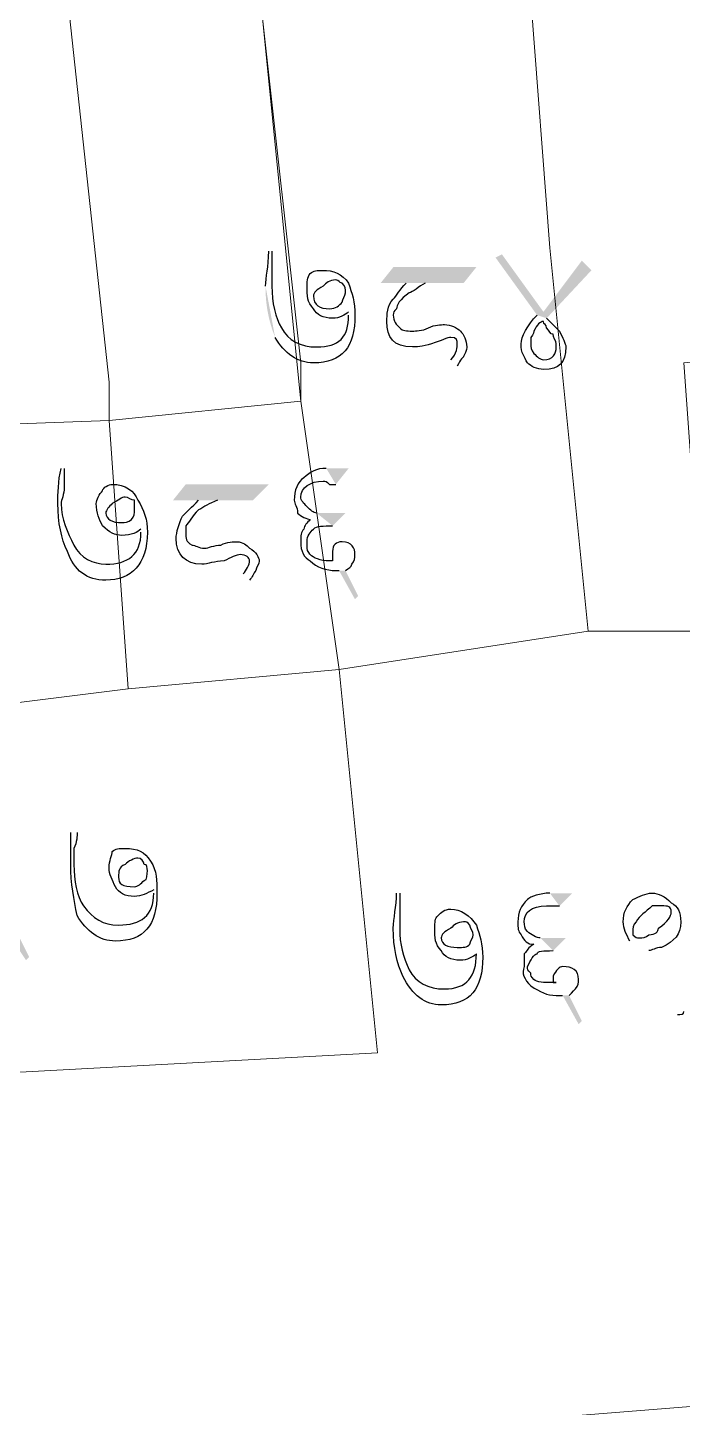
# Model space of a CAD drawing. Header units: metres. Extents: x 345912 to 349030, y 3061206 to 3061792.
# Drawn here: x 346064.16 to 346074.57, y 3061328.96 to 3061350.9 of the extents above; entities that cross this region are included whole.
import ezdxf

# ---------------------------------------------------------------- set-up
doc = ezdxf.new("R2010")
doc.units = ezdxf.units.M
doc.header["$MEASUREMENT"] = 0
doc.layers.add('PDF5_Geometry', color=7, linetype='Continuous')
doc.layers.add('PDF5_Solid Fills', color=7, linetype='Continuous')

msp = doc.modelspace()

# ---------------------------------------------------------------- hatches: boundary and pattern name
at = {"layer": 'PDF5_Solid Fills', "transparency": 33554559}
h = msp.add_hatch(color=256, dxfattribs=at)
h.paths.add_polyline_path([(346067.94293, 3061346.78803, 0.09913524), (346068.09533, 3061345.97523)], flags=0)
h.paths.add_polyline_path([(346067.99373, 3061347.34683), (346068.04453, 3061347.34683)], flags=0)
h.paths.add_polyline_path([(346069.26373, 3061346.33083), (346069.26373, 3061346.38163)], flags=0)
h.paths.add_polyline_path([(346070.17813, 3061346.83883), (346069.77173, 3061346.83883), (346069.97493, 3061347.09283), (346071.29573, 3061347.09283), (346071.09253, 3061346.83883), (346070.48293, 3061346.83883)], flags=0)
h.paths.add_polyline_path([(346070.99093, 3061345.51803), (346070.88933, 3061345.61963)], flags=0)
h.paths.add_polyline_path([(346072.26093, 3061346.33083), (346071.60053, 3061347.24523), (346071.70213, 3061347.29603), (346072.36253, 3061346.38163), (346072.97213, 3061347.19443), (346073.12453, 3061347.04203), (346072.41333, 3061346.28003)], flags=0)
h = msp.add_hatch(color=256, dxfattribs=at)
h.paths.add_polyline_path([(346064.69173, 3061343.89245), (346064.74253, 3061343.89245)], flags=0)
h.paths.add_polyline_path([(346065.96173, 3061342.87645), (346065.96173, 3061342.92725)], flags=0)
h.paths.add_polyline_path([(346066.87613, 3061343.38445), (346066.46973, 3061343.38445), (346066.67293, 3061343.63845), (346067.99373, 3061343.63845), (346067.73973, 3061343.38445), (346067.18093, 3061343.38445)], flags=0)
h.paths.add_polyline_path([(346067.68893, 3061342.11445), (346067.58733, 3061342.21605)], flags=0)
h.paths.add_polyline_path([(346069.06053, 3061343.63845), (346069.26373, 3061343.89245), (346068.90813, 3061343.89245)], flags=0)
h.paths.add_polyline_path([(346069.11133, 3061342.26685), (346069.36533, 3061341.80965), (346069.41613, 3061341.86045), (346069.21293, 3061342.26685)], flags=0)
h.paths.add_polyline_path([(346069.00973, 3061342.97805), (346069.21293, 3061343.18125), (346068.75573, 3061343.18125)], flags=0)
h = msp.add_hatch(color=256, dxfattribs=at)
h.paths.add_polyline_path([(346061.18654, 3061337.59323, 0.09913524), (346061.33894, 3061336.78043)], flags=0)
h.paths.add_polyline_path([(346061.23734, 3061338.10123), (346061.28814, 3061338.10123)], flags=0)
h.paths.add_polyline_path([(346062.50734, 3061337.13603), (346062.50734, 3061337.18683)], flags=0)
h.paths.add_polyline_path([(346063.82814, 3061337.89803), (346064.03134, 3061338.10123), (346063.67574, 3061338.10123)], flags=0)
h.paths.add_polyline_path([(346063.82814, 3061336.52643), (346064.13294, 3061336.06923), (346064.18374, 3061336.12003), (346063.98054, 3061336.52643)], flags=0)
h.paths.add_polyline_path([(346063.72654, 3061337.23763), (346063.92974, 3061337.44083), (346063.52334, 3061337.44083)], flags=0)
h.paths.add_polyline_path([(346064.84414, 3061338.10123), (346064.94574, 3061338.10123)], flags=0)
h.paths.add_polyline_path([(346066.16494, 3061337.13603), (346066.16494, 3061337.18683)], flags=0)
h = msp.add_hatch(color=256, dxfattribs=at)
h.paths.add_polyline_path([(346070.02574, 3061337.13604), (346070.07654, 3061337.13604)], flags=0)
h.paths.add_polyline_path([(346071.29574, 3061336.17084), (346071.29574, 3061336.17084)], flags=0)
h.paths.add_polyline_path([(346072.61654, 3061336.93284), (346072.81974, 3061337.13604), (346072.46414, 3061337.13604)], flags=0)
h.paths.add_polyline_path([(346072.66734, 3061335.51044), (346072.92134, 3061335.05324), (346072.97214, 3061335.10404), (346072.76894, 3061335.51044)], flags=0)
h.paths.add_polyline_path([(346072.51494, 3061336.22164), (346072.71814, 3061336.42484), (346072.31174, 3061336.42484)], flags=0)
h.paths.add_polyline_path([(346074.03894, 3061336.22164), (346074.75014, 3061335.51044)], flags=0)
h.paths.add_polyline_path([(346074.69934, 3061335.05324), (346074.49614, 3061335.20564)], flags=0)
h.paths.add_polyline_path([(346074.59774, 3061335.56124), (346073.73414, 3061336.37404)], flags=0)

# ---------------------------------------------------------------- linework, layer by layer
at = {"layer": 'PDF5_Geometry', "lineweight": 9}
for points in [[(346065.45373, 3061345.26403), (346064.23455, 3061356.54164), (346064.53933, 3061356.84645), (346065.45373, 3061357.45604), (346066.97773, 3061359.28485), (346067.89213, 3061351.05523), (346068.50175, 3061345.56884), (346068.50175, 3061344.95925), (346065.45373, 3061344.65444), (346065.45373, 3061344.95925)], [(346065.45373, 3061345.26403), (346064.23455, 3061356.54164), (346064.53933, 3061356.84645), (346065.45373, 3061357.45604), (346066.97773, 3061359.28485), (346067.89213, 3061351.05523), (346068.50175, 3061345.56884), (346068.50175, 3061344.95925), (346065.45373, 3061344.65444), (346065.45373, 3061344.95925)], [(346056.61454, 3061350.75044), (346059.35774, 3061352.57925), (346064.23455, 3061356.54164), (346065.45373, 3061345.26403), (346065.45373, 3061344.95925), (346065.45373, 3061344.65444), (346057.22414, 3061344.34963), (346057.22414, 3061344.65444), (346057.22414, 3061344.95925), (346056.30974, 3061350.75044)], [(346056.61454, 3061350.75044), (346059.35774, 3061352.57925), (346064.23455, 3061356.54164), (346065.45373, 3061345.26403), (346065.45373, 3061344.95925), (346065.45373, 3061344.65444), (346057.22414, 3061344.34963), (346057.22414, 3061344.65444), (346057.22414, 3061344.95925), (346056.30974, 3061350.75044)], [(346074.90254, 3061341.30164), (346073.07373, 3061341.30164), (346072.46414, 3061347.39764), (346072.15933, 3061351.36004), (346085.26574, 3061352.57925), (346085.57053, 3061349.83604), (346085.87534, 3061346.48324), (346074.59773, 3061345.56884)], [(346074.90254, 3061341.30164), (346073.07373, 3061341.30164), (346072.46414, 3061347.39764), (346072.15933, 3061351.36004), (346085.26574, 3061352.57925), (346085.57053, 3061349.83604), (346085.87534, 3061346.48324), (346074.59773, 3061345.56884)], [(346073.07373, 3061341.30164), (346069.11134, 3061340.69205), (346068.50175, 3061344.95925), (346067.89213, 3061351.05523), (346072.15933, 3061351.36004), (346072.46414, 3061347.39764)], [(346073.07373, 3061341.30164), (346069.11134, 3061340.69205), (346068.50175, 3061344.95925), (346067.89213, 3061351.05523), (346072.15933, 3061351.36004), (346072.46414, 3061347.39764)], [(346069.11134, 3061340.69205), (346065.75854, 3061340.38724), (346065.45373, 3061344.65444), (346068.50175, 3061344.95925)], [(346069.11134, 3061340.69205), (346065.75854, 3061340.38724), (346065.45373, 3061344.65444), (346068.50175, 3061344.95925)], [(346065.75854, 3061340.38724), (346060.88174, 3061339.77764), (346057.83373, 3061339.47284), (346057.22414, 3061344.34963), (346065.45373, 3061344.65444)], [(346065.75854, 3061340.38724), (346060.88174, 3061339.77764), (346057.83373, 3061339.47284), (346057.22414, 3061344.34963), (346065.45373, 3061344.65444)], [(346068.80653, 3061328.50004), (346066.97773, 3061328.80485), (346057.83373, 3061328.19523), (346056.91933, 3061331.24324), (346056.30974, 3061333.98645), (346058.44334, 3061333.98645), (346069.72094, 3061334.59604), (346069.11134, 3061340.69205), (346073.07373, 3061341.30164), (346074.90254, 3061341.30164), (346075.51213, 3061337.33925), (346076.42653, 3061329.10963)], [(346068.80653, 3061328.50004), (346066.97773, 3061328.80485), (346057.83373, 3061328.19523), (346056.91933, 3061331.24324), (346056.30974, 3061333.98645), (346058.44334, 3061333.98645), (346069.72094, 3061334.59604), (346069.11134, 3061340.69205), (346073.07373, 3061341.30164), (346074.90254, 3061341.30164), (346075.51213, 3061337.33925), (346076.42653, 3061329.10963)], [(346058.44334, 3061333.98645), (346057.83373, 3061339.47284), (346060.88174, 3061339.77764), (346065.75854, 3061340.38724), (346069.11134, 3061340.69205), (346069.72094, 3061334.59604)], [(346058.44334, 3061333.98645), (346057.83373, 3061339.47284), (346060.88174, 3061339.77764), (346065.75854, 3061340.38724), (346069.11134, 3061340.69205), (346069.72094, 3061334.59604)], [(346094.40974, 3061335.81523), (346091.66653, 3061328.19523), (346090.44734, 3061325.45205), (346076.42653, 3061327.89044), (346068.80653, 3061328.50004), (346076.42653, 3061329.10963), (346088.31373, 3061330.02403), (346087.70414, 3061334.90085), (346094.71455, 3061336.12004)], [(346094.40974, 3061335.81523), (346091.66653, 3061328.19523), (346090.44734, 3061325.45205), (346076.42653, 3061327.89044), (346068.80653, 3061328.50004), (346076.42653, 3061329.10963), (346088.31373, 3061330.02403), (346087.70414, 3061334.90085), (346094.71455, 3061336.12004)]]:
    msp.add_lwpolyline(points, close=True, dxfattribs=at)
at = {"layer": 'PDF5_Geometry', "lineweight": 25}
for points in [[(346067.94293, 3061346.78803), (346067.94293, 3061346.94043), (346067.99373, 3061347.09283), (346067.99373, 3061347.34683)], [(346068.04453, 3061347.34683), (346068.04453, 3061347.24523), (346068.04453, 3061347.19443), (346068.04453, 3061347.04203)], [(346068.04453, 3061347.04203), (346068.04453, 3061346.94043), (346068.04453, 3061346.83883), (346068.04453, 3061346.78803)], [(346068.60333, 3061346.78803), (346068.60333, 3061346.83883), (346068.60333, 3061346.94043), (346068.65413, 3061346.99123)], [(346068.65413, 3061346.99123), (346068.70493, 3061347.04203), (346068.75573, 3061347.04203), (346068.85733, 3061347.04203)], [(346068.85733, 3061347.04203), (346069.00973, 3061347.04203), (346069.16213, 3061346.99123), (346069.26373, 3061346.83883)], [(346068.04453, 3061346.78803), (346068.04453, 3061346.53403), (346068.09533, 3061346.28003), (346068.19693, 3061346.12763)], [(346068.70493, 3061346.43243), (346068.60333, 3061346.53403), (346068.60333, 3061346.63563), (346068.60333, 3061346.78803)], [(346068.85733, 3061346.78803), (346068.75573, 3061346.73723), (346068.70493, 3061346.68643), (346068.70493, 3061346.63563)], [(346069.06053, 3061346.88963), (346068.95893, 3061346.88963), (346068.90813, 3061346.83883), (346068.85733, 3061346.78803)], [(346069.16213, 3061346.83883), (346069.11133, 3061346.83883), (346069.11133, 3061346.88963), (346069.06053, 3061346.88963)], [(346069.21293, 3061346.68643), (346069.21293, 3061346.73723), (346069.21293, 3061346.78803), (346069.16213, 3061346.83883)], [(346069.16213, 3061346.53403), (346069.16213, 3061346.58483), (346069.21293, 3061346.63563), (346069.21293, 3061346.68643)], [(346069.26373, 3061346.83883), (346069.31453, 3061346.68643), (346069.36533, 3061346.53403), (346069.36533, 3061346.33083)], [(346069.97493, 3061346.58483), (346070.02573, 3061346.63563), (346070.07653, 3061346.73723), (346070.17813, 3061346.83883)], [(346070.22893, 3061346.68643), (346070.07653, 3061346.58483), (346070.02573, 3061346.48323), (346070.02573, 3061346.43243)], [(346070.48293, 3061346.83883), (346070.38133, 3061346.78803), (346070.27973, 3061346.68643), (346070.22893, 3061346.68643)], [(346068.70493, 3061346.63563), (346068.70493, 3061346.48323), (346068.80653, 3061346.43243), (346068.95893, 3061346.43243)], [(346068.95893, 3061346.43243), (346069.06053, 3061346.43243), (346069.11133, 3061346.48323), (346069.16213, 3061346.53403)], [(346069.87333, 3061346.22923), (346069.87333, 3061346.33083), (346069.87333, 3061346.48323), (346069.97493, 3061346.58483)], [(346069.00973, 3061346.28003), (346068.85733, 3061346.28003), (346068.75573, 3061346.33083), (346068.70493, 3061346.43243)], [(346069.36533, 3061346.33083), (346069.36533, 3061345.82283), (346069.16213, 3061345.56883), (346068.70493, 3061345.56883)], [(346068.75573, 3061345.82283), (346069.11133, 3061345.82283), (346069.26373, 3061345.97523), (346069.26373, 3061346.33083)], [(346069.26373, 3061346.38163), (346069.21293, 3061346.33083), (346069.11133, 3061346.28003), (346069.00973, 3061346.28003)], [(346070.02573, 3061346.43243), (346069.97493, 3061346.38163), (346069.97493, 3061346.38163), (346069.97493, 3061346.33083)], [(346069.97493, 3061346.33083), (346069.97493, 3061346.22923), (346070.02573, 3061346.17843), (346070.07653, 3061346.12763)], [(346072.00693, 3061345.87363), (346072.00693, 3061345.97523), (346072.10853, 3061346.17843), (346072.26093, 3061346.33083)], [(346072.41333, 3061346.28003), (346072.46413, 3061346.22923), (346072.51493, 3061346.17843), (346072.61653, 3061346.07683)], [(346068.19693, 3061346.12763), (346068.29853, 3061345.92443), (346068.50173, 3061345.82283), (346068.75573, 3061345.82283)], [(346070.27973, 3061345.82283), (346069.97493, 3061345.82283), (346069.87333, 3061345.97523), (346069.87333, 3061346.22923)], [(346070.07653, 3061346.12763), (346070.12733, 3061346.07683), (346070.17813, 3061346.07683), (346070.27973, 3061346.07683)], [(346070.27973, 3061346.07683), (346070.33053, 3061346.07683), (346070.43213, 3061346.07683), (346070.53373, 3061346.12763)], [(346070.53373, 3061346.12763), (346070.63533, 3061346.17843), (346070.73693, 3061346.17843), (346070.78773, 3061346.17843)], [(346070.78773, 3061346.17843), (346070.88933, 3061346.17843), (346070.99093, 3061346.12763), (346071.04173, 3061346.07683)], [(346071.04173, 3061346.07683), (346071.09253, 3061346.02603), (346071.14333, 3061345.92443), (346071.14333, 3061345.82283)], [(346072.21013, 3061346.07683), (346072.21013, 3061346.07683), (346072.21013, 3061346.02603), (346072.15933, 3061345.97523)], [(346072.36253, 3061346.22923), (346072.31173, 3061346.22923), (346072.26093, 3061346.17843), (346072.21013, 3061346.07683)], [(346072.41333, 3061346.12763), (346072.41333, 3061346.17843), (346072.36253, 3061346.17843), (346072.36253, 3061346.22923)], [(346072.51493, 3061346.02603), (346072.46413, 3061346.02603), (346072.46413, 3061346.07683), (346072.41333, 3061346.12763)], [(346072.56573, 3061345.87363), (346072.56573, 3061345.92443), (346072.51493, 3061345.97523), (346072.51493, 3061346.02603)], [(346072.61653, 3061346.07683), (346072.66733, 3061345.97523), (346072.71813, 3061345.87363), (346072.71813, 3061345.82283)], [(346068.70493, 3061345.56883), (346068.45093, 3061345.56883), (346068.24773, 3061345.72123), (346068.09533, 3061345.97523)], [(346070.58453, 3061345.87363), (346070.43213, 3061345.82283), (346070.33053, 3061345.82283), (346070.27973, 3061345.82283)], [(346070.88933, 3061345.97523), (346070.83853, 3061345.97523), (346070.73693, 3061345.92443), (346070.58453, 3061345.87363)], [(346070.99093, 3061345.87363), (346070.99093, 3061345.92443), (346070.99093, 3061345.97523), (346070.88933, 3061345.97523)], [(346070.88933, 3061345.61963), (346070.99093, 3061345.72123), (346070.99093, 3061345.82283), (346070.99093, 3061345.87363)], [(346071.14333, 3061345.82283), (346071.14333, 3061345.82283), (346071.14333, 3061345.77203), (346071.09253, 3061345.67043)], [(346072.10853, 3061345.56883), (346072.05773, 3061345.67043), (346072.00693, 3061345.72123), (346072.00693, 3061345.87363)], [(346072.15933, 3061345.97523), (346072.15933, 3061345.92443), (346072.15933, 3061345.87363), (346072.15933, 3061345.87363)], [(346072.15933, 3061345.87363), (346072.15933, 3061345.82283), (346072.15933, 3061345.77203), (346072.21013, 3061345.72123)], [(346072.36253, 3061345.61963), (346072.51493, 3061345.61963), (346072.56573, 3061345.72123), (346072.56573, 3061345.82283)], [(346072.71813, 3061345.82283), (346072.71813, 3061345.56883), (346072.61653, 3061345.46723), (346072.36253, 3061345.46723)], [(346072.56573, 3061345.82283), (346072.56573, 3061345.82283), (346072.56573, 3061345.87363), (346072.56573, 3061345.87363)], [(346071.09253, 3061345.67043), (346071.09253, 3061345.67043), (346071.04173, 3061345.61963), (346070.99093, 3061345.51803)], [(346072.21013, 3061345.72123), (346072.26093, 3061345.67043), (346072.31173, 3061345.61963), (346072.36253, 3061345.61963)], [(346072.36253, 3061345.46723), (346072.26093, 3061345.46723), (346072.15933, 3061345.51803), (346072.10853, 3061345.56883)], [(346064.64093, 3061343.33365), (346064.64093, 3061343.48605), (346064.64093, 3061343.68925), (346064.69173, 3061343.89245)], [(346064.74253, 3061343.89245), (346064.74253, 3061343.79085), (346064.74253, 3061343.74005), (346064.74253, 3061343.58765)], [(346068.90813, 3061343.89245), (346068.75573, 3061343.89245), (346068.65413, 3061343.84165), (346068.55253, 3061343.74005)], [(346065.35213, 3061343.53685), (346065.35213, 3061343.58765), (346065.45373, 3061343.63845), (346065.50453, 3061343.63845)], [(346065.50453, 3061343.63845), (346065.70773, 3061343.63845), (346065.86013, 3061343.53685), (346065.91093, 3061343.38445)], [(346068.55253, 3061343.74005), (346068.45093, 3061343.68925), (346068.40013, 3061343.53685), (346068.40013, 3061343.38445)], [(346068.50173, 3061343.43525), (346068.50173, 3061343.58765), (346068.65413, 3061343.68925), (346068.85733, 3061343.68925)], [(346068.85733, 3061343.68925), (346068.90813, 3061343.68925), (346068.90813, 3061343.68925), (346068.95893, 3061343.63845)], [(346068.95893, 3061343.63845), (346069.00973, 3061343.63845), (346069.06053, 3061343.63845), (346069.06053, 3061343.63845)], [(346064.74253, 3061343.58765), (346064.74253, 3061343.48605), (346064.69173, 3061343.38445), (346064.69173, 3061343.33365)], [(346065.25053, 3061343.33365), (346065.25053, 3061343.38445), (346065.30133, 3061343.48605), (346065.35213, 3061343.53685)], [(346065.70773, 3061343.43525), (346065.65693, 3061343.43525), (346065.60613, 3061343.38445), (346065.50453, 3061343.33365)], [(346065.86013, 3061343.38445), (346065.80933, 3061343.38445), (346065.75853, 3061343.43525), (346065.70773, 3061343.43525)], [(346068.60333, 3061343.28285), (346068.55253, 3061343.33365), (346068.50173, 3061343.38445), (346068.50173, 3061343.43525)], [(346064.79333, 3061342.57165), (346064.69173, 3061342.77485), (346064.64093, 3061343.02885), (346064.64093, 3061343.33365)], [(346064.69173, 3061343.33365), (346064.69173, 3061343.07965), (346064.79333, 3061342.87645), (346064.89493, 3061342.67325)], [(346065.35213, 3061342.97805), (346065.30133, 3061343.07965), (346065.25053, 3061343.18125), (346065.25053, 3061343.33365)], [(346065.50453, 3061343.33365), (346065.45373, 3061343.28285), (346065.40293, 3061343.23205), (346065.40293, 3061343.18125)], [(346065.40293, 3061343.18125), (346065.40293, 3061343.07965), (346065.50453, 3061343.02885), (346065.65693, 3061343.02885)], [(346065.80933, 3061343.07965), (346065.86013, 3061343.13045), (346065.86013, 3061343.18125), (346065.86013, 3061343.23205)], [(346065.86013, 3061343.23205), (346065.86013, 3061343.28285), (346065.86013, 3061343.33365), (346065.86013, 3061343.38445)], [(346065.91093, 3061343.38445), (346066.01253, 3061343.23205), (346066.06333, 3061343.07965), (346066.06333, 3061342.87645)], [(346066.62213, 3061343.13045), (346066.67293, 3061343.18125), (346066.77453, 3061343.28285), (346066.87613, 3061343.38445)], [(346066.87613, 3061343.23205), (346066.77453, 3061343.13045), (346066.72373, 3061343.02885), (346066.67293, 3061342.97805)], [(346067.18093, 3061343.38445), (346067.02853, 3061343.33365), (346066.97773, 3061343.28285), (346066.87613, 3061343.23205)], [(346068.40013, 3061343.38445), (346068.40013, 3061343.33365), (346068.45093, 3061343.28285), (346068.45093, 3061343.18125)], [(346068.45093, 3061343.18125), (346068.50173, 3061343.13045), (346068.60333, 3061343.07965), (346068.65413, 3061343.07965)], [(346068.75573, 3061343.18125), (346068.70493, 3061343.18125), (346068.65413, 3061343.23205), (346068.60333, 3061343.28285)], [(346065.65693, 3061342.82565), (346065.55533, 3061342.82565), (346065.45373, 3061342.87645), (346065.35213, 3061342.97805)], [(346065.65693, 3061343.02885), (346065.70773, 3061343.02885), (346065.75853, 3061343.02885), (346065.80933, 3061343.07965)], [(346066.52053, 3061342.77485), (346066.52053, 3061342.87645), (346066.57133, 3061343.02885), (346066.62213, 3061343.13045)], [(346066.67293, 3061342.97805), (346066.67293, 3061342.92725), (346066.67293, 3061342.92725), (346066.67293, 3061342.87645)], [(346068.65413, 3061343.07965), (346068.60333, 3061343.02885), (346068.55253, 3061342.97805), (346068.55253, 3061342.92725)], [(346068.70493, 3061342.92725), (346068.75573, 3061342.97805), (346068.85733, 3061342.97805), (346069.00973, 3061342.97805)], [(346066.06333, 3061342.87645), (346066.06333, 3061342.36845), (346065.80933, 3061342.11445), (346065.40293, 3061342.11445)], [(346065.40293, 3061342.36845), (346065.75853, 3061342.36845), (346065.96173, 3061342.52085), (346065.96173, 3061342.87645)], [(346065.96173, 3061342.92725), (346065.91093, 3061342.87645), (346065.80933, 3061342.82565), (346065.65693, 3061342.82565)], [(346066.92693, 3061342.36845), (346066.67293, 3061342.36845), (346066.52053, 3061342.52085), (346066.52053, 3061342.77485)], [(346066.67293, 3061342.87645), (346066.67293, 3061342.77485), (346066.67293, 3061342.72405), (346066.77453, 3061342.67325)], [(346068.55253, 3061342.92725), (346068.50173, 3061342.87645), (346068.50173, 3061342.82565), (346068.50173, 3061342.72405)], [(346068.60333, 3061342.72405), (346068.60333, 3061342.82565), (346068.65413, 3061342.87645), (346068.70493, 3061342.92725)], [(346065.40293, 3061342.11445), (346065.09813, 3061342.11445), (346064.89493, 3061342.26685), (346064.79333, 3061342.57165)], [(346064.89493, 3061342.67325), (346064.99653, 3061342.47005), (346065.19973, 3061342.36845), (346065.40293, 3061342.36845)], [(346066.77453, 3061342.67325), (346066.82533, 3061342.67325), (346066.87613, 3061342.62245), (346066.97773, 3061342.62245)], [(346066.97773, 3061342.62245), (346067.02853, 3061342.62245), (346067.13013, 3061342.67325), (346067.23173, 3061342.67325)], [(346067.23173, 3061342.67325), (346067.33333, 3061342.72405), (346067.43493, 3061342.72405), (346067.48573, 3061342.72405)], [(346067.53653, 3061342.52085), (346067.48573, 3061342.52085), (346067.38413, 3061342.47005), (346067.28253, 3061342.41925)], [(346067.48573, 3061342.72405), (346067.58733, 3061342.72405), (346067.63813, 3061342.67325), (346067.68893, 3061342.62245)], [(346067.68893, 3061342.41925), (346067.68893, 3061342.47005), (346067.63813, 3061342.52085), (346067.53653, 3061342.52085)], [(346067.68893, 3061342.62245), (346067.79053, 3061342.57165), (346067.84133, 3061342.47005), (346067.84133, 3061342.41925)], [(346068.50173, 3061342.72405), (346068.50173, 3061342.57165), (346068.55253, 3061342.47005), (346068.65413, 3061342.41925)], [(346068.60333, 3061342.62245), (346068.60333, 3061342.67325), (346068.60333, 3061342.67325), (346068.60333, 3061342.72405)], [(346068.65413, 3061342.52085), (346068.65413, 3061342.52085), (346068.60333, 3061342.57165), (346068.60333, 3061342.62245)], [(346068.95893, 3061342.41925), (346068.80653, 3061342.41925), (346068.70493, 3061342.47005), (346068.65413, 3061342.52085)], [(346069.16213, 3061342.72405), (346069.06053, 3061342.72405), (346069.00973, 3061342.67325), (346069.00973, 3061342.57165)], [(346069.00973, 3061342.57165), (346069.00973, 3061342.52085), (346069.00973, 3061342.52085), (346069.00973, 3061342.52085)], [(346069.00973, 3061342.52085), (346069.00973, 3061342.52085), (346069.00973, 3061342.47005), (346069.00973, 3061342.47005)], [(346069.36533, 3061342.52085), (346069.36533, 3061342.62245), (346069.31453, 3061342.72405), (346069.16213, 3061342.72405)], [(346069.31453, 3061342.36845), (346069.36533, 3061342.41925), (346069.36533, 3061342.47005), (346069.36533, 3061342.52085)], [(346067.28253, 3061342.41925), (346067.13013, 3061342.41925), (346067.02853, 3061342.36845), (346066.92693, 3061342.36845)], [(346067.58733, 3061342.21605), (346067.63813, 3061342.26685), (346067.68893, 3061342.36845), (346067.68893, 3061342.41925)], [(346067.84133, 3061342.41925), (346067.84133, 3061342.36845), (346067.79053, 3061342.31765), (346067.79053, 3061342.26685)], [(346068.65413, 3061342.41925), (346068.75573, 3061342.31765), (346068.90813, 3061342.26685), (346069.06053, 3061342.26685)], [(346069.00973, 3061342.41925), (346069.00973, 3061342.41925), (346069.00973, 3061342.41925), (346068.95893, 3061342.41925)], [(346069.00973, 3061342.47005), (346069.00973, 3061342.47005), (346069.00973, 3061342.47005), (346069.00973, 3061342.41925)], [(346069.21293, 3061342.26685), (346069.26373, 3061342.31765), (346069.31453, 3061342.31765), (346069.31453, 3061342.36845)], [(346067.79053, 3061342.26685), (346067.73973, 3061342.21605), (346067.73973, 3061342.16525), (346067.68893, 3061342.11445)], [(346069.06053, 3061342.26685), (346069.06053, 3061342.26685), (346069.11133, 3061342.26685), (346069.11133, 3061342.26685)], [(346064.84414, 3061337.59323), (346064.84414, 3061337.74563), (346064.84414, 3061337.89803), (346064.84414, 3061338.10123)], [(346064.94574, 3061338.10123), (346064.94574, 3061338.05043), (346064.94574, 3061337.94883), (346064.89494, 3061337.84723)], [(346064.89494, 3061337.84723), (346064.89494, 3061337.74563), (346064.89494, 3061337.64403), (346064.89494, 3061337.59323)], [(346065.45374, 3061337.54243), (346065.45374, 3061337.64403), (346065.50454, 3061337.74563), (346065.50454, 3061337.79643)], [(346065.50454, 3061337.79643), (346065.55534, 3061337.84723), (346065.60614, 3061337.84723), (346065.70774, 3061337.84723)], [(346065.70774, 3061337.84723), (346065.91094, 3061337.84723), (346066.01254, 3061337.79643), (346066.11414, 3061337.64403)], [(346065.91094, 3061337.69483), (346065.86014, 3061337.69483), (346065.75854, 3061337.64403), (346065.70774, 3061337.59323)], [(346066.01254, 3061337.59323), (346066.01254, 3061337.64403), (346065.96174, 3061337.69483), (346065.91094, 3061337.69483)], [(346064.94574, 3061336.78043), (346064.89494, 3061337.03443), (346064.84414, 3061337.28843), (346064.84414, 3061337.59323)], [(346064.89494, 3061337.59323), (346064.89494, 3061337.33923), (346064.94574, 3061337.08523), (346065.04734, 3061336.93283)], [(346065.55534, 3061337.23763), (346065.50454, 3061337.33923), (346065.45374, 3061337.44083), (346065.45374, 3061337.54243)], [(346065.70774, 3061337.59323), (346065.60614, 3061337.54243), (346065.60614, 3061337.49163), (346065.60614, 3061337.39003)], [(346066.06334, 3061337.49163), (346066.06334, 3061337.54243), (346066.06334, 3061337.59323), (346066.01254, 3061337.59323)], [(346066.01254, 3061337.33923), (346066.06334, 3061337.33923), (346066.06334, 3061337.44083), (346066.06334, 3061337.49163)], [(346066.11414, 3061337.64403), (346066.21574, 3061337.49163), (346066.21574, 3061337.33923), (346066.21574, 3061337.13603)], [(346065.60614, 3061337.39003), (346065.60614, 3061337.28843), (346065.65694, 3061337.23763), (346065.86014, 3061337.23763)], [(346065.86014, 3061337.23763), (346065.91094, 3061337.23763), (346065.96174, 3061337.28843), (346066.01254, 3061337.33923)], [(346065.86014, 3061337.08523), (346065.70774, 3061337.08523), (346065.60614, 3061337.13603), (346065.55534, 3061337.23763)], [(346066.21574, 3061337.13603), (346066.21574, 3061336.62803), (346066.01254, 3061336.37403), (346065.55534, 3061336.37403)], [(346065.60614, 3061336.62803), (346065.96174, 3061336.62803), (346066.16494, 3061336.78043), (346066.16494, 3061337.13603)], [(346066.16494, 3061337.18683), (346066.06334, 3061337.13603), (346065.96174, 3061337.08523), (346065.86014, 3061337.08523)], [(346069.97494, 3061336.57724), (346069.97494, 3061336.72964), (346070.02574, 3061336.93284), (346070.02574, 3061337.13604)], [(346070.07654, 3061337.13604), (346070.07654, 3061337.08524), (346070.07654, 3061336.98364), (346070.07654, 3061336.83124)], [(346072.10854, 3061337.03444), (346072.00694, 3061336.93284), (346071.95614, 3061336.83124), (346071.95614, 3061336.67884)], [(346072.46414, 3061337.13604), (346072.31174, 3061337.13604), (346072.15934, 3061337.08524), (346072.10854, 3061337.03444)], [(346073.63254, 3061336.67884), (346073.63254, 3061336.83124), (346073.68334, 3061336.93284), (346073.78494, 3061337.03444)], [(346073.78494, 3061337.03444), (346073.88654, 3061337.08524), (346073.98814, 3061337.13604), (346074.08974, 3061337.13604)], [(346074.08974, 3061337.13604), (346074.19134, 3061337.13604), (346074.29294, 3061337.08524), (346074.39454, 3061336.98364)], [(346065.04734, 3061336.93283), (346065.19974, 3061336.72963), (346065.35214, 3061336.62803), (346065.60614, 3061336.62803)], [(346070.07654, 3061336.83124), (346070.07654, 3061336.72964), (346070.07654, 3061336.62804), (346070.07654, 3061336.57724)], [(346070.68614, 3061336.78044), (346070.73694, 3061336.83124), (346070.78774, 3061336.88204), (346070.88934, 3061336.88204)], [(346070.88934, 3061336.88204), (346071.04174, 3061336.88204), (346071.19414, 3061336.78044), (346071.29574, 3061336.62804)], [(346072.05774, 3061336.67884), (346072.05774, 3061336.83124), (346072.15934, 3061336.93284), (346072.41334, 3061336.93284)], [(346072.41334, 3061336.93284), (346072.41334, 3061336.93284), (346072.46414, 3061336.93284), (346072.51494, 3061336.93284)], [(346072.51494, 3061336.93284), (346072.56574, 3061336.93284), (346072.61654, 3061336.93284), (346072.61654, 3061336.93284)], [(346074.08974, 3061336.93284), (346073.98814, 3061336.83124), (346073.88654, 3061336.78044), (346073.83574, 3061336.67884)], [(346074.24214, 3061336.93284), (346074.19134, 3061336.93284), (346074.14054, 3061336.93284), (346074.08974, 3061336.93284)], [(346074.19134, 3061336.57724), (346074.34374, 3061336.67884), (346074.39454, 3061336.78044), (346074.39454, 3061336.83124)], [(346074.39454, 3061336.83124), (346074.39454, 3061336.93284), (346074.34374, 3061336.93284), (346074.24214, 3061336.93284)], [(346074.39454, 3061336.98364), (346074.49614, 3061336.93284), (346074.54694, 3061336.83124), (346074.54694, 3061336.67884)], [(346065.55534, 3061336.37403), (346065.30134, 3061336.37403), (346065.09814, 3061336.52643), (346064.94574, 3061336.78043)], [(346070.63534, 3061336.57724), (346070.63534, 3061336.67884), (346070.63534, 3061336.72964), (346070.68614, 3061336.78044)], [(346071.09254, 3061336.67884), (346070.99094, 3061336.67884), (346070.94014, 3061336.62804), (346070.88934, 3061336.57724)], [(346071.19414, 3061336.62804), (346071.14334, 3061336.67884), (346071.14334, 3061336.67884), (346071.09254, 3061336.67884)], [(346071.24494, 3061336.47564), (346071.24494, 3061336.52644), (346071.19414, 3061336.57724), (346071.19414, 3061336.62804)], [(346071.29574, 3061336.62804), (346071.34654, 3061336.47564), (346071.39734, 3061336.32324), (346071.39734, 3061336.12004)], [(346071.95614, 3061336.67884), (346071.95614, 3061336.57724), (346071.95614, 3061336.52644), (346072.00694, 3061336.47564)], [(346072.10854, 3061336.52644), (346072.05774, 3061336.57724), (346072.05774, 3061336.62804), (346072.05774, 3061336.67884)], [(346073.73414, 3061336.37404), (346073.68334, 3061336.47564), (346073.63254, 3061336.57724), (346073.63254, 3061336.67884)], [(346073.83574, 3061336.67884), (346073.78494, 3061336.62804), (346073.78494, 3061336.57724), (346073.78494, 3061336.52644)], [(346074.54694, 3061336.67884), (346074.54694, 3061336.47564), (346074.44534, 3061336.37404), (346074.24214, 3061336.27244)], [(346070.12734, 3061335.81524), (346070.02574, 3061336.01844), (346069.97494, 3061336.27244), (346069.97494, 3061336.57724)], [(346070.07654, 3061336.57724), (346070.07654, 3061336.32324), (346070.12734, 3061336.12004), (346070.22894, 3061335.91684)], [(346070.73694, 3061336.22164), (346070.63534, 3061336.32324), (346070.63534, 3061336.42484), (346070.63534, 3061336.57724)], [(346070.88934, 3061336.57724), (346070.78774, 3061336.52644), (346070.73694, 3061336.47564), (346070.73694, 3061336.42484)], [(346070.73694, 3061336.42484), (346070.73694, 3061336.32324), (346070.83854, 3061336.27244), (346070.99094, 3061336.27244)], [(346071.19414, 3061336.32324), (346071.19414, 3061336.37404), (346071.24494, 3061336.42484), (346071.24494, 3061336.47564)], [(346072.00694, 3061336.47564), (346072.05774, 3061336.37404), (346072.10854, 3061336.32324), (346072.21014, 3061336.32324)], [(346072.31174, 3061336.42484), (346072.26094, 3061336.42484), (346072.15934, 3061336.47564), (346072.10854, 3061336.52644)], [(346073.78494, 3061336.52644), (346073.78494, 3061336.47564), (346073.78494, 3061336.47564), (346073.78494, 3061336.47564)], [(346073.78494, 3061336.47564), (346073.83574, 3061336.42484), (346073.83574, 3061336.42484), (346073.88654, 3061336.42484)], [(346073.88654, 3061336.42484), (346073.93734, 3061336.42484), (346073.98814, 3061336.42484), (346074.03894, 3061336.47564)], [(346074.03894, 3061336.47564), (346074.14054, 3061336.47564), (346074.19134, 3061336.52644), (346074.19134, 3061336.57724)], [(346071.04174, 3061336.06924), (346070.88934, 3061336.06924), (346070.78774, 3061336.12004), (346070.73694, 3061336.22164)], [(346070.78774, 3061335.61204), (346071.14334, 3061335.61204), (346071.29574, 3061335.81524), (346071.29574, 3061336.17084)], [(346070.99094, 3061336.27244), (346071.09254, 3061336.27244), (346071.14334, 3061336.27244), (346071.19414, 3061336.32324)], [(346071.29574, 3061336.17084), (346071.24494, 3061336.12004), (346071.14334, 3061336.06924), (346071.04174, 3061336.06924)], [(346072.21014, 3061336.32324), (346072.10854, 3061336.27244), (346072.10854, 3061336.22164), (346072.05774, 3061336.17084)], [(346072.05774, 3061336.17084), (346072.05774, 3061336.12004), (346072.05774, 3061336.06924), (346072.05774, 3061335.96764)], [(346072.10854, 3061335.96764), (346072.15934, 3061336.06924), (346072.21014, 3061336.17084), (346072.26094, 3061336.17084)], [(346072.26094, 3061336.17084), (346072.26094, 3061336.22164), (346072.36254, 3061336.22164), (346072.51494, 3061336.22164)], [(346074.24214, 3061336.27244), (346074.14054, 3061336.27244), (346074.08974, 3061336.22164), (346074.03894, 3061336.22164)], [(346071.39734, 3061336.12004), (346071.39734, 3061335.61204), (346071.19414, 3061335.35804), (346070.73694, 3061335.35804)], [(346072.05774, 3061335.96764), (346072.00694, 3061335.86604), (346072.05774, 3061335.76444), (346072.15934, 3061335.66284)], [(346072.15934, 3061335.86604), (346072.10854, 3061335.91684), (346072.10854, 3061335.91684), (346072.10854, 3061335.96764)], [(346072.66734, 3061335.96764), (346072.61654, 3061335.96764), (346072.56574, 3061335.91684), (346072.51494, 3061335.81524)], [(346072.92134, 3061335.76444), (346072.92134, 3061335.91684), (346072.81974, 3061335.96764), (346072.66734, 3061335.96764)], [(346070.73694, 3061335.35804), (346070.48294, 3061335.35804), (346070.27974, 3061335.51044), (346070.12734, 3061335.81524)], [(346070.22894, 3061335.91684), (346070.33054, 3061335.71364), (346070.53374, 3061335.61204), (346070.78774, 3061335.61204)], [(346072.21014, 3061335.76444), (346072.15934, 3061335.81524), (346072.15934, 3061335.81524), (346072.15934, 3061335.86604)], [(346072.51494, 3061335.71364), (346072.36254, 3061335.71364), (346072.26094, 3061335.71364), (346072.21014, 3061335.76444)], [(346072.51494, 3061335.81524), (346072.51494, 3061335.81524), (346072.51494, 3061335.76444), (346072.51494, 3061335.76444)], [(346072.51494, 3061335.76444), (346072.51494, 3061335.76444), (346072.51494, 3061335.76444), (346072.51494, 3061335.71364)], [(346072.51494, 3061335.71364), (346072.56574, 3061335.71364), (346072.56574, 3061335.71364), (346072.56574, 3061335.71364)], [(346072.56574, 3061335.71364), (346072.56574, 3061335.71364), (346072.51494, 3061335.71364), (346072.51494, 3061335.71364)], [(346072.87054, 3061335.61204), (346072.92134, 3061335.66284), (346072.92134, 3061335.71364), (346072.92134, 3061335.76444)], [(346072.15934, 3061335.66284), (346072.31174, 3061335.56124), (346072.41334, 3061335.51044), (346072.56574, 3061335.51044)], [(346072.56574, 3061335.51044), (346072.61654, 3061335.51044), (346072.61654, 3061335.51044), (346072.66734, 3061335.51044)], [(346072.76894, 3061335.51044), (346072.81974, 3061335.56124), (346072.87054, 3061335.61204), (346072.87054, 3061335.61204)], [(346074.49614, 3061335.20564), (346074.54694, 3061335.20564), (346074.59774, 3061335.20564), (346074.59774, 3061335.25644)]]:
    msp.add_open_spline(points, degree=3, dxfattribs=at)

doc.saveas('drawing.dxf')
